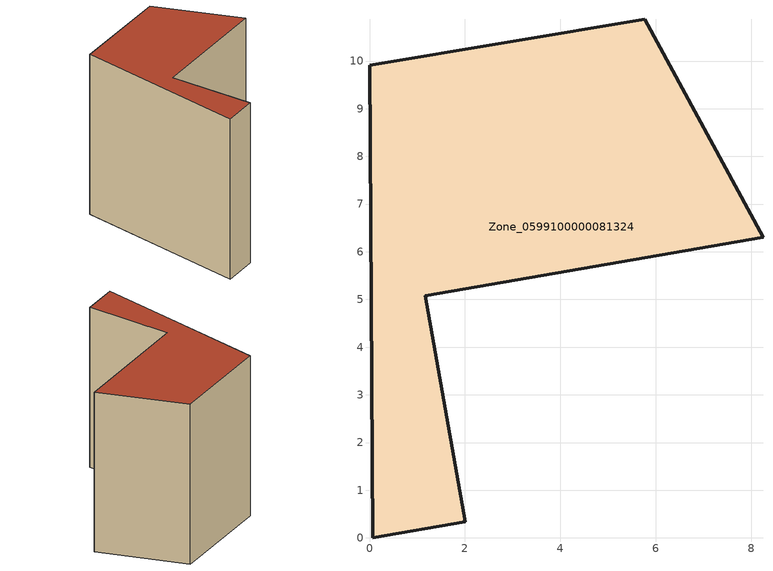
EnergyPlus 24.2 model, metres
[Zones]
Zone_0599100000081324
 floor ground (C_G): 0,9.91 5.77,10.88 8.25,6.31 1.17,5.08 2.01,0.34 0.07,0 z2.88
 wall outside (C_F): 0.07,0 2.01,0.34 1.17,5.08 8.25,6.31 5.77,10.88 0,9.91 0.07,0 z2.88:12.71
 roof outside (C_R): 5.77,10.88 0,9.91 0.07,0 2.01,0.34 1.17,5.08 8.25,6.31 z12.71
[BUILDING]
Pand.0599100000081324: North Axis=0; Terrain=City; Loads Convergence Tolerance Value=0.04; Temperature Convergence Tolerance Value=0.4; Solar Distribution=FullExterior; Maximum Number of Warmup Days=25; Minimum Number of Warmup Days=1
[Site:Location]
Rotterdam.The.Hague.AP_ZH_NLD Design_Conditions: Latitude=51.96; Longitude=4.45; Time Zone=1; Elevation=-4.5
[SITE:GROUNDTEMPERATURE:BUILDINGSURFACE]
18, 18, 18, 18, 18, 18, 18, 18, 18, 18, 18, 18
[MATERIAL] Thermal Absorptance=0.9; Solar Absorptance=0.7; Visible Absorptance=0.7
Name | Roughness | Thickness | Conductivity | Density | Specific Heat
G.TI.1946 | MediumSmooth | 0.15 | 1 | 540 | 1210
F.TI.1946 | Rough | 0.3 | 0.857143 | 1920 | 840
R.TI.1946 | MediumRough | 0.2 | 0.1 | 1500 | 1000
[CONSTRUCTION]
C_G: G.TI.1946
C_F: F.TI.1946
C_R: R.TI.1946
[ZONE]
Zone_0599100000081324: Type=1; Multiplier=1; Ceiling Height=Autocalculate; Volume=Autocalculate; Floor Area=autocalculate; Part of Total Floor Area=Yes
[ZONEINFILTRATION:DESIGNFLOWRATE]
Infil_Zone_0599100000081324: Zone or ZoneList or Space or SpaceList=Zone_0599100000081324; Schedule=AlwaysOn; Design Flow Rate Calculation Method=Flow/Area; Flow Rate per Floor Area=0.003; Constant Term Coefficient=1; Temperature Term Coefficient=0; Velocity Term Coefficient=0; Velocity Squared Term Coefficient=0
[HVACTEMPLATE:ZONE:IDEALLOADSAIRSYSTEM]
Zone_0599100000081324: Maximum Heating Supply Air Temperature=50; Minimum Cooling Supply Air Temperature=13; Maximum Heating Supply Air Humidity Ratio=0.0156; Minimum Cooling Supply Air Humidity Ratio=0.0077; Heating Limit=NoLimit; Cooling Limit=NoLimit; Dehumidification Control Type=ConstantSensibleHeatRatio; Cooling Sensible Heat Ratio=0.7; Dehumidification Setpoint=60; Humidification Control Type=None; Humidification Setpoint=30; Outdoor Air Method=None; Outdoor Air Flow Rate per Person=0.00944; Outdoor Air Flow Rate per Zone Floor Area=0; Outdoor Air Flow Rate per Zone=0; Demand Controlled Ventilation Type=None; Outdoor Air Economizer Type=NoEconomizer; Heat Recovery Type=None; Sensible Heat Recovery Effectiveness=0.7; Latent Heat Recovery Effectiveness=0.65
[ZONECONTROL:THERMOSTAT]
ThermostatControl_Zone_0599100000081324: Zone or ZoneList=Zone_0599100000081324; Control Type Schedule=DualSetpointControlType; Control 1=Thermostat_Zone_0599100000081324; Temperature Difference Between Cutout And Setpoint=0
[THERMOSTATSETPOINT:DUALSETPOINT]
Thermostat_Zone_0599100000081324: Heating Setpoint Temperature Schedule=HeatingSetpoint_Zone_0599100000081324; Cooling Setpoint Temperature Schedule=CoolingSetpoint_Zone_0599100000081324
[SCHEDULE:COMPACT]
HeatingSetpoint_Zone_0599100000081324: Through: 12/31, For: AllDays, Until: 24:00, 21
CoolingSetpoint_Zone_0599100000081324: Through: 12/31, For: AllDays, Until: 24:00, 24
DualSetpointControlType: Through: 12/31, For: AllDays, Until: 24:00, 4
AlwaysOn: Through: 12/31, For: AllDays, Until: 24:00, 1
